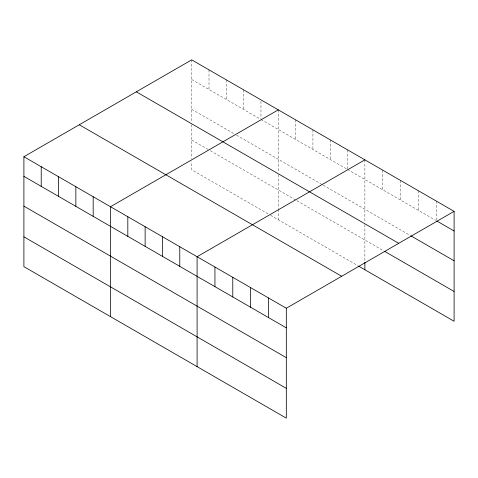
<?xml version="1.0" encoding="UTF-8"?>
<svg xmlns="http://www.w3.org/2000/svg" width="478" height="478" viewBox="0 0 478 478"><rect width="100%" height="100%" fill="white"/><g stroke="black" fill="none" stroke-linecap="round" stroke-linejoin="round"><path stroke-width="0.36" stroke-dasharray="2.39 1.79" d="M191.69 79.485L259.679 118.741M260.964 119.482L346.92 169.104M347.56 169.475L435.619 220.316M191.69 109.277L234.023 133.721M236.592 135.202L322.542 184.825M323.188 185.195L410.13 235.391M191.69 139.976L209.006 149.972M210.29 150.713L295.601 199.971M296.886 200.712L384.001 251.004M268.021 213.839L191.69 169.768L191.69 161.576M270.584 215.321L357.825 265.684M436.259 201.059L436.259 220.687M418.411 190.758L418.411 210.38M400.57 180.451L400.57 200.079M382.723 170.15L382.723 189.778M364.881 159.849L364.881 222.425M364.881 224.618L364.881 261.568M347.56 149.853L347.56 168.752M330.244 139.851L330.244 159.479M312.923 129.855L312.923 149.477M295.601 119.853L295.601 139.48M278.286 109.856L278.286 172.427M278.286 174.619L278.286 208.593M278.286 209.334L278.286 219.766M260.964 101.306L260.964 118.753M243.649 89.858L243.649 109.48M226.327 79.856L226.327 99.484M209.006 69.86L209.006 89.482M191.69 59.858L191.69 122.434M191.69 124.627L191.69 158.594"/><path stroke-width="0.72" d="M23.9 156.73L286.31 308.232L286.31 418.142L23.9 266.64L23.9 156.73L191.69 59.858L454.1 211.36L454.1 321.27L358.464 266.055M278.286 109.856L110.496 206.723L110.496 316.633M364.881 159.849L197.091 256.722L197.091 366.632M286.31 308.232L454.1 211.36M436.892 221.051L454.1 230.988M410.763 235.762L454.1 260.779M136.32 91.824L398.73 243.326M384.635 251.374L454.1 291.478M79.27 124.764L341.68 276.266M23.9 176.358L286.31 327.86M23.9 206.149L286.31 357.652M23.9 236.849L286.31 388.351M364.881 262.308L364.881 269.759M268.469 297.931L268.469 317.553M250.621 287.625L250.621 307.252M232.78 277.324L232.78 296.952M214.939 267.023L214.939 286.651M179.77 246.72L179.77 266.348M162.454 236.724L162.454 256.351M145.133 226.721L145.133 246.349M127.817 216.725L127.817 236.353M93.174 196.727L93.174 216.355M75.859 186.725L75.859 206.353M58.537 176.729L58.537 196.356M41.222 166.726L41.222 186.354"/></g></svg>
